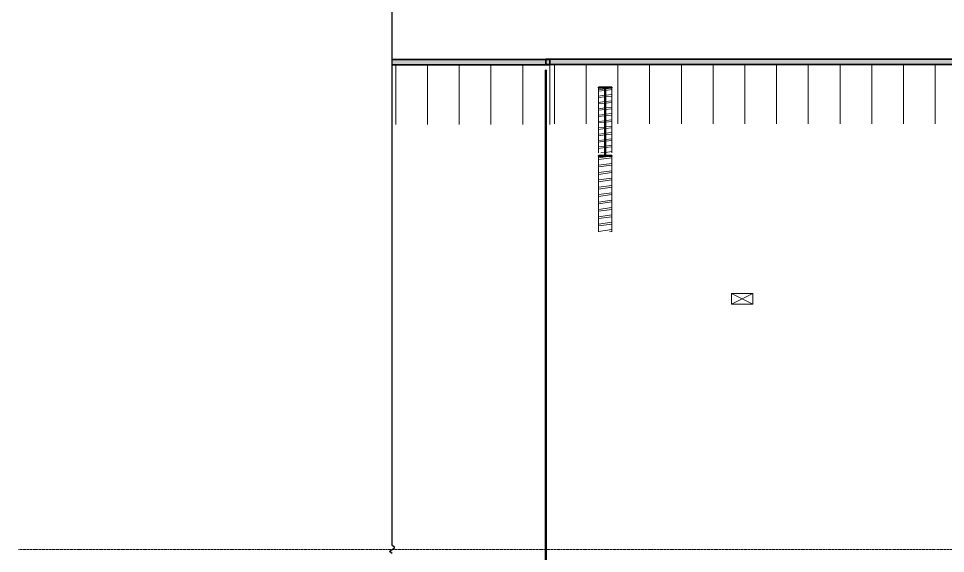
# Model space of a CAD drawing. Header units: centimetres. Extents: x -11896 to 2794, y -437 to 1921.
# Drawn here: x -4028 to -3151, y 585 to 1091 of the extents above; entities that cross this region are included whole.
import ezdxf

# ---------------------------------------------------------------- set-up
doc = ezdxf.new("R2010")
doc.units = ezdxf.units.CM
doc.linetypes.add('Centre', pattern=[3.175, 0.635, -0.475, 1.59, -0.475])
for name, color, linetype, lineweight in [('A-DETL-GENF', 7, 'Continuous', 9), ('A-DETL-MEDM', 7, 'Continuous', 25), ('A-FLOR-LEVL', 7, 'Continuous', 9), ('A-ROOF', 7, 'Continuous', 9), ('A-ROOF-PATT', 7, 'Continuous', 35), ('A-WALL', 7, 'Continuous', 9), ('A-WALL-PATT', 7, 'Continuous', 35), ('S-BEAM', 7, 'Continuous', 9)]:
    doc.layers.add(name, color=color, linetype=linetype, lineweight=lineweight)
doc.layers.add('E-CABL-TRAY-ANNO', color=7, linetype='Continuous', lineweight=9, true_color=0x007f00)
pattern_1 = [(6.812, (-5061.785, 1020.861), (-25.14478, 3.00373), []), (6.812, (-5061.785, 1025.413), (-25.14478, 3.00373), [])]

# ---------------------------------------------------------------- blocks, each defined once
blk = doc.blocks.new('PQ_RVR_EST-01_ZZ_ZZ_MO_T_A_rvt-2-Sección 2-2')
at = {"layer": 'S-BEAM', "true_color": 0xc0c0c0}
h = blk.add_hatch(dxfattribs=at)
h.set_pattern_fill('FP_7', color=9, style=0, pattern_type=2)
h.set_pattern_definition([(45, (-5061.785, 712), (-25.1447, 25.1447), []), (45, (-5061.785, 750.1), (-25.1447, 25.1447), [])])
h.paths.add_polyline_path([(-4917.59, 960.76), (-4917.59, 961.35), (-4923.49, 961.35), (-4923.49, 1025.33), (-4917.59, 1025.33), (-4917.59, 1025.92), (-4930.09, 1025.92), (-4930.09, 1025.33), (-4924.2, 1025.33), (-4924.2, 961.35), (-4930.09, 961.35), (-4930.09, 960.76)])
h = blk.add_hatch(dxfattribs=at)
h.set_pattern_fill('FP_46', color=9, style=0, pattern_type=2)
h.set_pattern_definition(pattern_1)
edge = h.paths.add_edge_path()
edge.add_line((-4924.2, 963.86), (-4924.2, 1025.33))
edge.add_line((-4924.2, 1025.33), (-4930.09, 1025.33))
edge.add_line((-4930.09, 1025.33), (-4930.09, 963.86))
h = blk.add_hatch(dxfattribs=at)
h.set_pattern_fill('FP_46', color=9, style=0, pattern_type=2)
h.set_pattern_definition(pattern_1)
edge = h.paths.add_edge_path()
edge.add_line((-4917.59, 963.86), (-4917.59, 1025.33))
edge.add_line((-4917.59, 1025.33), (-4923.49, 1025.26))
edge.add_line((-4923.49, 1025.26), (-4923.49, 963.86))
h = blk.add_hatch(dxfattribs=at)
h.set_pattern_fill('FP_47', color=9, style=0, pattern_type=2)
h.set_pattern_definition([(7.888, (-5061.785, 955.983), (-25.14507, 3.48413), []), (7.888, (-5061.785, 961.262), (-25.14507, 3.48413), [])])
edge = h.paths.add_edge_path()
edge.add_line((-4917.59, 889.28), (-4917.59, 960.76))
edge.add_line((-4917.59, 960.76), (-4930.09, 960.76))
edge.add_line((-4930.09, 960.76), (-4930.09, 889.28))
at = {"layer": 'S-BEAM', "lineweight": 35}
for p, q in [((-4917.59, 1025.92), (-4930.09, 1025.92)), ((-4930.09, 1025.92), (-4930.09, 1025.33)), ((-4930.09, 1025.33), (-4924.2, 1025.33)), ((-4924.2, 1025.33), (-4924.2, 961.35)), ((-4923.49, 961.35), (-4923.49, 1025.33)), ((-4923.49, 1025.33), (-4917.59, 1025.33)), ((-4917.59, 1025.33), (-4917.59, 1025.92)), ((-4924.2, 961.35), (-4930.09, 961.35)), ((-4930.09, 961.35), (-4930.09, 960.76)), ((-4930.09, 960.76), (-4917.59, 960.76)), ((-4917.59, 961.35), (-4923.49, 961.35)), ((-4917.59, 960.76), (-4917.59, 961.35))]:
    blk.add_line(p, q, dxfattribs=at)
at = {"layer": 'S-BEAM'}
for p, q in [((-4930.09, 1025.33), (-4930.09, 963.86)), ((-4917.59, 1025.33), (-4917.59, 963.86)), ((-4930.09, 960.76), (-4930.09, 889.28)), ((-4917.59, 960.76), (-4917.59, 889.28))]:
    blk.add_line(p, q, dxfattribs=at)
blk = doc.blocks.new('PQ_RVR_MEP-01_ZZ_ZZ_MO_T_A_rvt-2-Sección 2-2')
at = {"layer": 'E-CABL-TRAY-ANNO'}
for p, q in [((-4804.29, 830.93), (-4784.29, 820.93)), ((-4784.29, 830.93), (-4804.29, 820.93)), ((-4804.29, 830.93), (-4804.29, 820.93)), ((-4784.29, 830.93), (-4804.29, 830.93)), ((-4784.29, 820.93), (-4784.29, 830.93)), ((-4804.29, 820.93), (-4784.29, 820.93))]:
    blk.add_line(p, q, dxfattribs=at)
blk = doc.blocks.new('M_Break Line - M_Break Line-1964406-Sección 2-2')
at = {"layer": 'A-DETL-MEDM'}
for p, q in [((-5125.17, 592.61), (-5125.17, 1276.27)), ((-5127.71, 586.9), (-5122.63, 590.71)), ((-5122.63, 590.71), (-5125.17, 592.61)), ((-5125.17, 584.99), (-5127.71, 586.9))]:
    blk.add_line(p, q, dxfattribs=at)

msp = doc.modelspace()

# ---------------------------------------------------------------- hatches: boundary and pattern name
at = {"layer": 'A-ROOF-PATT', "lineweight": 9, "true_color": 0x9a9a9a}
for points in [[(-3525.515, 1047.194), (-3525.515, 1052.224), (-3674.508, 1052.224), (-3674.508, 1047.194)], [(1099.249, 1047.39), (1339.966, 1047.39), (1339.966, 1052.42), (-3529.296, 1052.42), (-3529.296, 1047.39), (774.512, 1047.39)]]:
    msp.add_hatch(color=253, dxfattribs=at).paths.add_polyline_path(points)
at = {"layer": 'A-ROOF-PATT', "lineweight": 9, "true_color": 0xc0c0c0}
h = msp.add_hatch(dxfattribs=at)
h.set_pattern_fill('FP_2', color=9, style=0, pattern_type=2)
h.set_pattern_definition([(90, (-3611.126, 1043.15), (-30, 2e-15), [])])
edge = h.paths.add_edge_path()
edge.add_line((-3525.515, 990.738), (-3525.515, 1047.194))
edge.add_line((-3525.515, 1047.194), (-3674.508, 1047.194))
edge.add_line((-3674.508, 1047.194), (-3674.508, 990.738))
edge.add_line((-3674.508, 990.738), (-3674.498, 990.738))
edge.add_line((-3674.498, 990.738), (-3529.546, 990.796))
edge.add_line((-3529.546, 990.796), (-3529.546, 1042.271))
edge.add_line((-3529.546, 1042.271), (-3529.046, 1042.271))
edge.add_line((-3529.046, 1042.271), (-3529.046, 990.738))
h = msp.add_hatch(dxfattribs=at)
h.set_pattern_fill('FP_23', color=9, style=0, pattern_type=2)
h.set_pattern_definition([(90, (-3611.126, 1043.42), (-30, 2e-15), [])])
edge = h.paths.add_edge_path()
edge.add_line((-2677.673, 991.478), (-2677.673, 1026.01))
edge.add_line((-2677.673, 1026.01), (-2665.173, 1026.01))
edge.add_line((-2665.173, 1026.01), (-2665.173, 991.478))
edge.add_line((-2665.173, 991.478), (-1902.437, 991.478))
edge.add_line((-1902.437, 991.478), (-1902.437, 1025.864))
edge.add_line((-1902.437, 1025.864), (-1889.937, 1025.864))
edge.add_line((-1889.937, 1025.864), (-1889.937, 991.478))
edge.add_line((-1889.937, 991.478), (-1103.348, 991.478))
edge.add_line((-1103.348, 991.478), (-1103.348, 1025.919))
edge.add_line((-1103.348, 1025.919), (-1090.848, 1025.919))
edge.add_line((-1090.848, 1025.919), (-1090.847, 991.478))
edge.add_line((-1090.847, 991.478), (-302.787, 991.478))
edge.add_line((-302.787, 991.478), (-302.787, 1025.864))
edge.add_line((-302.787, 1025.864), (-290.287, 1025.864))
edge.add_line((-290.287, 1025.864), (-290.287, 991.478))
edge.add_line((-290.287, 991.478), (503.482, 991.478))
edge.add_line((503.482, 991.478), (503.482, 1025.864))
edge.add_line((503.482, 1025.864), (515.982, 1025.864))
edge.add_line((515.982, 1025.864), (515.982, 991.478))
edge.add_line((515.982, 991.478), (1303.879, 991.478))
edge.add_line((1303.879, 991.478), (1303.879, 1025.864))
edge.add_line((1303.879, 1025.864), (1316.379, 1025.864))
edge.add_line((1316.379, 1025.864), (1316.379, 991.478))
edge.add_line((1316.379, 991.478), (1316.386, 991.478))
edge.add_line((1316.386, 991.478), (1338.866, 991.49))
edge.add_line((1338.866, 991.49), (1338.866, 1041.084))
edge.add_line((1338.866, 1041.084), (1339.366, 1041.084))
edge.add_line((1339.366, 1041.084), (1339.366, 991.478))
edge.add_line((1339.366, 991.478), (1339.966, 991.478))
edge.add_line((1339.966, 991.478), (1339.966, 1047.39))
edge.add_line((1339.966, 1047.39), (-3525.515, 1047.326))
edge.add_line((-3525.515, 1047.326), (-3525.515, 991.478))
edge.add_line((-3525.515, 991.478), (-3479.432, 991.478))
edge.add_line((-3479.432, 991.478), (-3479.432, 1025.919))
edge.add_line((-3479.432, 1025.919), (-3466.932, 1025.919))
edge.add_line((-3466.932, 1025.919), (-3466.932, 991.478))
h.paths.add_polyline_path([(-3473.538, 1025.333), (-3473.537, 1025.333), (-3477.618, 1025.333)])
h.paths.add_polyline_path([(-1097.453, 1025.333), (-1097.453, 1025.333), (-1099.426, 1025.333)])
at = {"layer": 'A-WALL-PATT', "lineweight": 9, "true_color": 0x9a9a9a}
msp.add_hatch(color=253, dxfattribs=at).paths.add_polyline_path([(-3529.046, 394), (-3529.046, 1042.271), (-3529.546, 1042.271), (-3529.546, 394)])

# ---------------------------------------------------------------- linework, layer by layer
at = {"layer": 'A-FLOR-LEVL', "color": 253, "linetype": 'Centre', "true_color": 0xaaaaaa}
msp.add_line((-4027.666, 588.801), (1679.934, 588.801), dxfattribs=at)
at = {"layer": 'A-ROOF', "lineweight": 35}
for p, q in [((-3525.515, 1052.224), (-3674.508, 1052.224)), ((1339.966, 1052.42), (-3529.296, 1052.42)), ((-3529.296, 1052.42), (-3529.296, 1047.39)), ((-3525.515, 1047.39), (-3525.515, 1052.224)), ((-3674.508, 1047.194), (-3525.515, 1047.194)), ((-3529.296, 1047.39), (1339.966, 1047.39)), ((-3525.515, 1047.194), (-3525.515, 1047.39))]:
    msp.add_line(p, q, dxfattribs=at)
at = {"layer": 'A-ROOF'}
msp.add_line((-3525.515, 1047.194), (-3525.515, 990.739), dxfattribs=at)
at = {"layer": 'A-WALL', "lineweight": 35}
for p, q in [((-3529.046, 1042.271), (-3529.546, 1042.271)), ((-3529.546, 1042.271), (-3529.546, 394)), ((-3529.046, 394), (-3529.046, 1042.271))]:
    msp.add_line(p, q, dxfattribs=at)

# ---------------------------------------------------------------- block references
at = {"lineweight": 5}
for name in ['PQ_RVR_EST-01_ZZ_ZZ_MO_T_A_rvt-2-Sección 2-2', 'PQ_RVR_MEP-01_ZZ_ZZ_MO_T_A_rvt-2-Sección 2-2']:
    msp.add_blockref(name, (1450.659, 0), dxfattribs=at)
at = {"layer": 'A-DETL-GENF'}
msp.add_blockref('M_Break Line - M_Break Line-1964406-Sección 2-2', (1450.659, 0), dxfattribs=at)

doc.saveas('drawing.dxf')
